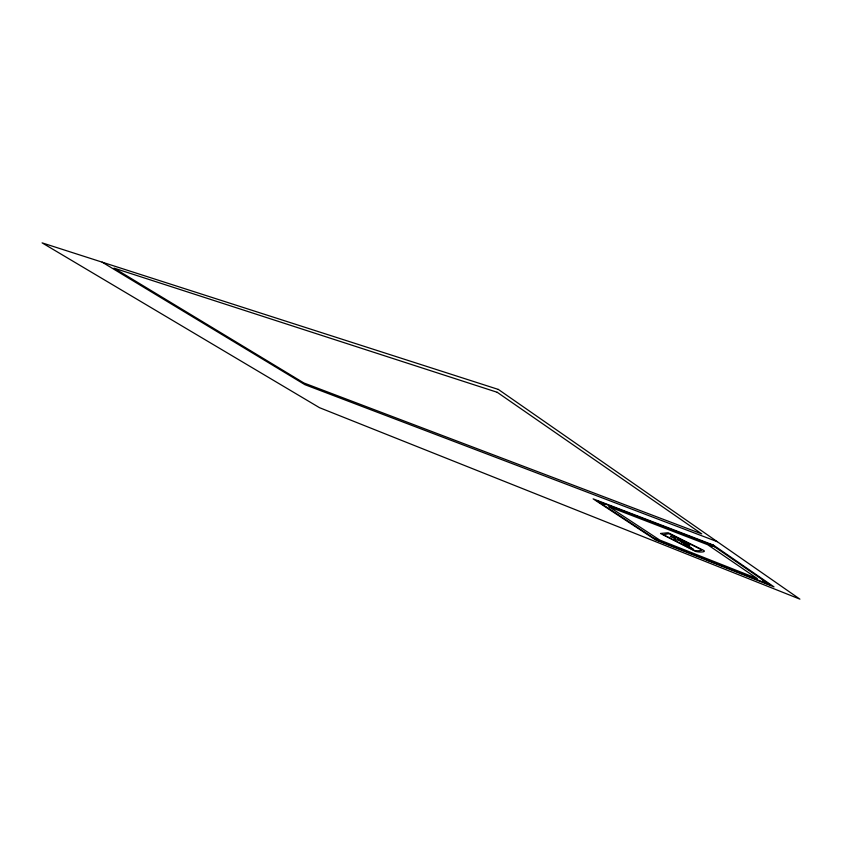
<?xml version="1.0" encoding="UTF-8"?>
<svg xmlns="http://www.w3.org/2000/svg" width="842" height="842" viewBox="0 0 842 842"><rect width="100%" height="100%" fill="white"/><g stroke="black" fill="none" stroke-linecap="round" stroke-linejoin="round"><path stroke-width="1.26" d="M655.739 538.806L658.528 540.154L655.76 538.891M762.515 581.138L765.61 582.601M765.557 582.653L762.526 581.222M600.346 502.116L598.799 501.727L599.557 502.453M717.268 541.68L304.941 384.689L102.135 262.146M706.533 559.667L714.658 562.888M766.094 583.306L768.22 583.885L767.693 583.338M659.233 540.89L654.024 538.27M708.554 543.743A4.81 0.537 25.4 0 1 714.553 546.742M609.029 506.726L659.707 540.048L757.368 578.633L707.627 544.679L609.029 506.726M660.56 533.491L693.871 550.51C696.292 552.836 709.501 552.436 702.26 549.742L668.148 532.744L660.623 533.46M709.259 544.521L712.448 546.111L709.28 544.521M669.137 533.649L663.222 534.712L693.513 550.015C695.566 551.489 704.565 550.689 700.754 549.331L669.19 533.649M601.283 502.927L604.114 504.39L601.283 502.927M498.317 389.425L42.1 242.864L319.486 407.675L799.9 599.136L498.317 389.425M497.19 392.277L114.017 268.124L303.846 382.963L701.733 533.902L497.19 392.277M713.332 545.058L593.126 498.864L655.381 539.775L774.019 586.895L713.332 545.058M712.258 545.174L597.22 500.916L656.128 539.659L769.746 584.748L712.258 545.174M672.337 535.428L671.2 534.986A23.755 2.515 25.8 0 1 670.337 536.312L671.432 537.038A23.439 2.484 25.8 0 0 675.2 537.817A24.281 2.558 25.8 0 1 673.926 538.712L675.01 539.438A23.986 2.526 25.8 0 0 678.789 540.238L693.229 549.3L681.052 541.122A24.681 2.631 25.6 0 0 689.756 545.206L688.672 544.479A25.618 2.736 25.6 0 1 677.463 538.701A25.113 2.684 25.6 0 0 686.188 542.795L685.093 542.069A24.555 2.631 25.6 0 1 672.337 535.428"/></g></svg>
